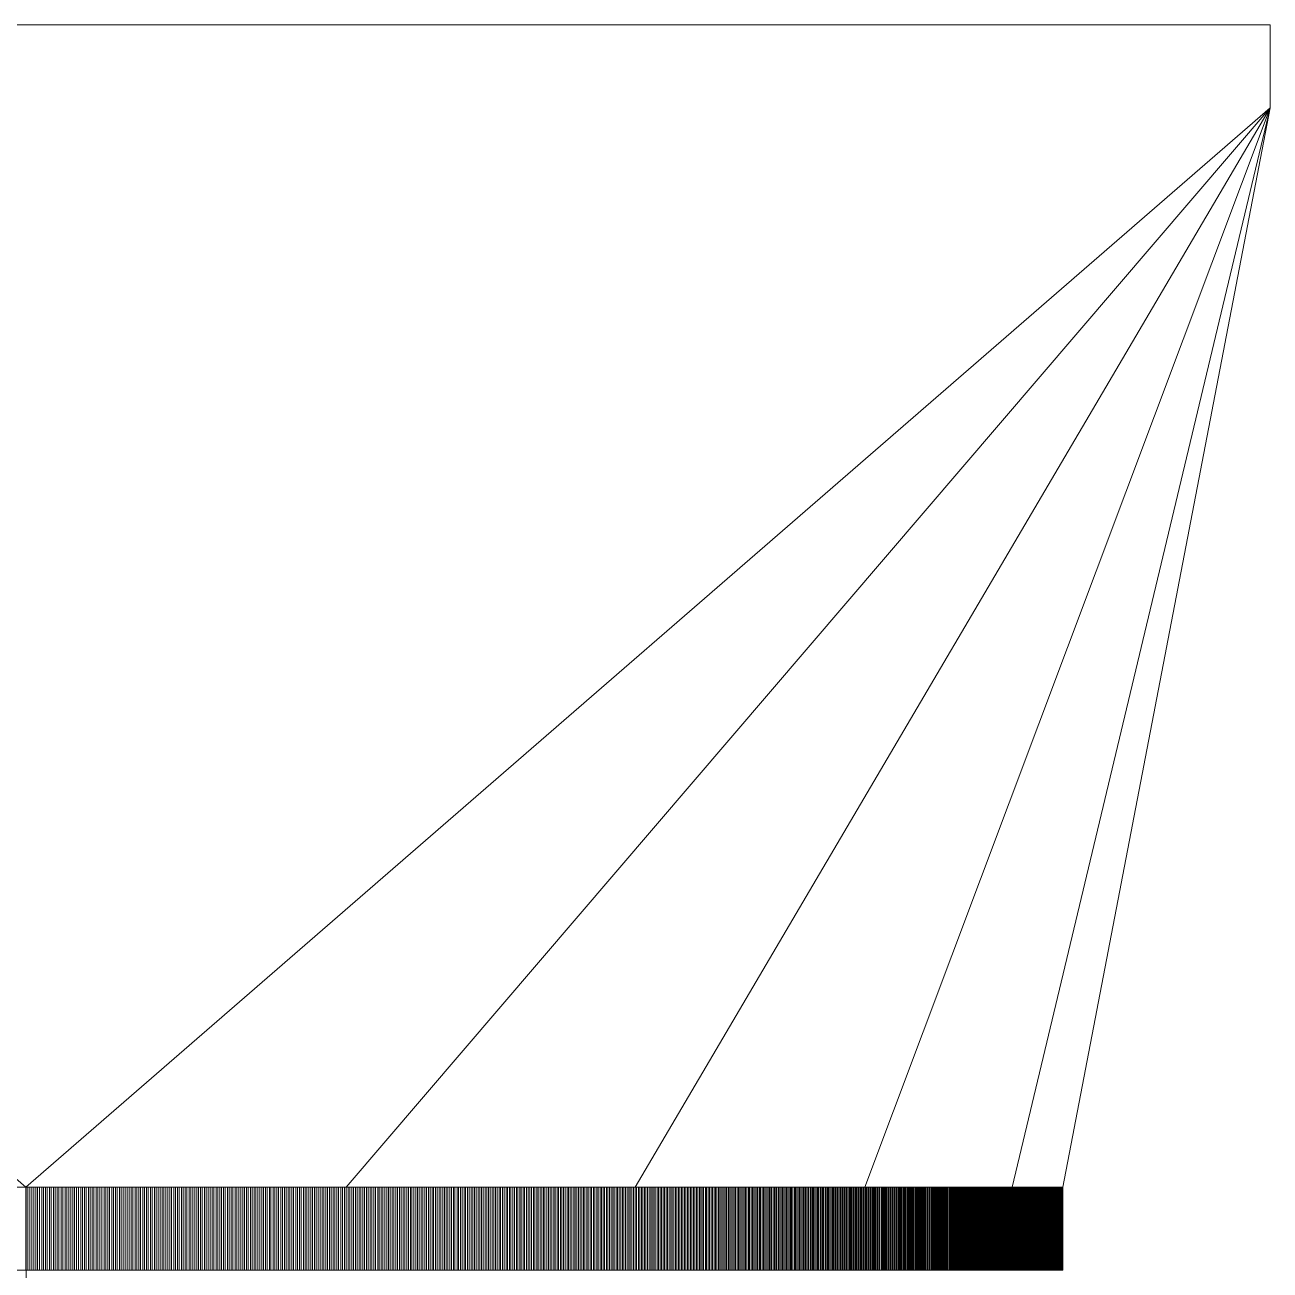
# Model space of a CAD drawing. Extents: x -57174 to 10055, y -18330 to 89882.
# Drawn here: x -30836.3 to -30686.3, y 67690.1 to 67840.1 of the extents above; entities that cross this region are included whole.
import ezdxf

# ---------------------------------------------------------------- set-up
doc = ezdxf.new("R2010")
doc.units = 0
doc.header["$LTSCALE"] = 50
doc.header["$MEASUREMENT"] = 0
doc.layers.add('SUPPLY', color=6, linetype='CONTINUOUS')

msp = doc.modelspace()

# ---------------------------------------------------------------- linework, layer by layer
at = {"layer": 'SUPPLY', "lineweight": 0}
msp.add_line((-30836.13, 67138.53, 3003.85), (-30836.13, 67690.05, 3003.85), dxfattribs=at)
at = {"layer": 'SUPPLY', "lineweight": 0, "elevation": 3592.94, "flags": 128}
for points in [[(-30836.16, 67700.06), (-30986.04, 67830.05), (-30986.04, 67840.05), (-30686.26, 67840.05)], [(-30836.16, 67700.06), (-30686.26, 67830.05), (-30686.26, 67840.05)], [(-30711.25, 67700.06), (-30961.05, 67700.06), (-30986.04, 67830.05)], [(-30735.1, 67700.06), (-30686.26, 67830.05), (-30797.56, 67700.06)], [(-30717.35, 67700.06), (-30686.26, 67830.05), (-30762.74, 67700.06)], [(-30711.25, 67700.06), (-30686.26, 67830.05)], [(-30711.25, 67690.05), (-30961.05, 67690.05), (-30961.05, 67700.06)], [(-30836.16, 67700.06), (-30836.16, 67690.05)], [(-30836.13, 67700.06), (-30836.13, 67690.05)], [(-30835.92, 67700.06), (-30835.92, 67690.05)], [(-30835.67, 67700.06), (-30835.67, 67690.05)], [(-30835.46, 67700.06), (-30835.46, 67690.05)], [(-30835.2, 67700.06), (-30835.2, 67690.05)], [(-30834.97, 67700.06), (-30834.97, 67690.05)], [(-30834.74, 67700.06), (-30834.74, 67690.05)], [(-30834.52, 67700.06), (-30834.52, 67690.05)], [(-30834.25, 67700.06), (-30834.25, 67690.05)], [(-30834.04, 67700.06), (-30834.04, 67690.05)], [(-30833.79, 67700.06), (-30833.79, 67690.05)], [(-30833.59, 67700.06), (-30833.59, 67690.05)], [(-30833.32, 67700.06), (-30833.32, 67690.05)], [(-30833.1, 67700.06), (-30833.1, 67690.05)], [(-30832.85, 67700.06), (-30832.85, 67690.05)], [(-30832.64, 67700.06), (-30832.64, 67690.05)], [(-30832.37, 67700.06), (-30832.37, 67690.05)], [(-30832.17, 67700.06), (-30832.17, 67690.05)], [(-30831.92, 67700.06), (-30831.92, 67690.05)], [(-30831.71, 67700.06), (-30831.71, 67690.05)], [(-30831.43, 67700.06), (-30831.43, 67690.05)], [(-30831.22, 67700.06), (-30831.22, 67690.05)], [(-30830.97, 67700.06), (-30830.97, 67690.05)], [(-30830.76, 67700.06), (-30830.76, 67690.05)], [(-30830.5, 67700.06), (-30830.5, 67690.05)], [(-30830.29, 67700.06), (-30830.29, 67690.05)], [(-30830.04, 67700.06), (-30830.04, 67690.05)], [(-30829.83, 67700.06), (-30829.83, 67690.05)], [(-30829.55, 67700.06), (-30829.55, 67690.05)], [(-30829.34, 67700.06), (-30829.34, 67690.05)], [(-30829.09, 67700.06), (-30829.09, 67690.05)], [(-30828.89, 67700.06), (-30828.89, 67690.05)], [(-30828.62, 67700.06), (-30828.62, 67690.05)], [(-30828.41, 67700.06), (-30828.41, 67690.05)], [(-30828.16, 67700.06), (-30828.16, 67690.05)], [(-30827.96, 67700.06), (-30827.96, 67690.05)], [(-30827.69, 67700.06), (-30827.69, 67690.05)], [(-30827.47, 67700.06), (-30827.47, 67690.05)], [(-30827.23, 67700.06), (-30827.23, 67690.05)], [(-30827.01, 67700.06), (-30827.01, 67690.05)], [(-30826.74, 67700.06), (-30826.74, 67690.05)], [(-30826.54, 67700.06), (-30826.54, 67690.05)], [(-30826.29, 67700.06), (-30826.29, 67690.05)], [(-30826.08, 67700.06), (-30826.08, 67690.05)], [(-30825.81, 67700.06), (-30825.81, 67690.05)], [(-30825.61, 67700.06), (-30825.61, 67690.05)], [(-30825.35, 67700.06), (-30825.35, 67690.05)], [(-30825.15, 67700.06), (-30825.15, 67690.05)], [(-30824.88, 67700.06), (-30824.88, 67690.05)], [(-30824.66, 67700.06), (-30824.66, 67690.05)], [(-30824.42, 67700.06), (-30824.42, 67690.05)], [(-30824.2, 67700.06), (-30824.2, 67690.05)], [(-30823.94, 67700.06), (-30823.94, 67690.05)], [(-30823.73, 67700.06), (-30823.73, 67690.05)], [(-30823.48, 67700.06), (-30823.48, 67690.05)], [(-30823.27, 67700.06), (-30823.27, 67690.05)], [(-30823, 67700.06), (-30823, 67690.05)], [(-30822.8, 67700.06), (-30822.8, 67690.05)], [(-30822.55, 67700.06), (-30822.55, 67690.05)], [(-30822.34, 67700.06), (-30822.34, 67690.05)], [(-30822.07, 67700.06), (-30822.07, 67690.05)], [(-30821.87, 67700.06), (-30821.87, 67690.05)], [(-30821.62, 67700.06), (-30821.62, 67690.05)], [(-30821.41, 67700.06), (-30821.41, 67690.05)], [(-30821.14, 67700.06), (-30821.14, 67690.05)], [(-30820.94, 67700.06), (-30820.94, 67690.05)], [(-30820.68, 67700.06), (-30820.68, 67690.05)], [(-30820.48, 67700.06), (-30820.48, 67690.05)], [(-30820.21, 67700.06), (-30820.21, 67690.05)], [(-30819.99, 67700.06), (-30819.99, 67690.05)], [(-30819.75, 67700.06), (-30819.75, 67690.05)], [(-30819.55, 67700.06), (-30819.55, 67690.05)], [(-30819.28, 67700.06), (-30819.28, 67690.05)], [(-30819.06, 67700.06), (-30819.06, 67690.05)], [(-30818.82, 67700.06), (-30818.82, 67690.05)], [(-30818.62, 67700.06), (-30818.62, 67690.05)], [(-30818.35, 67700.06), (-30818.35, 67690.05)], [(-30818.14, 67700.06), (-30818.14, 67690.05)], [(-30817.89, 67700.06), (-30817.89, 67690.05)], [(-30817.68, 67700.06), (-30817.68, 67690.05)], [(-30817.42, 67700.06), (-30817.42, 67690.05)], [(-30817.21, 67700.06), (-30817.21, 67690.05)], [(-30816.96, 67700.06), (-30816.96, 67690.05)], [(-30816.75, 67700.06), (-30816.75, 67690.05)], [(-30816.49, 67700.06), (-30816.49, 67690.05)], [(-30816.28, 67700.06), (-30816.28, 67690.05)], [(-30816.03, 67700.06), (-30816.03, 67690.05)], [(-30815.82, 67700.06), (-30815.82, 67690.05)], [(-30815.56, 67700.06), (-30815.56, 67690.05)], [(-30815.35, 67700.06), (-30815.35, 67690.05)], [(-30815.11, 67700.06), (-30815.11, 67690.05)], [(-30814.91, 67700.06), (-30814.91, 67690.05)], [(-30814.64, 67700.06), (-30814.64, 67690.05)], [(-30814.43, 67700.06), (-30814.43, 67690.05)], [(-30814.18, 67700.06), (-30814.18, 67690.05)], [(-30813.97, 67700.06), (-30813.97, 67690.05)], [(-30813.71, 67700.06), (-30813.71, 67690.05)], [(-30813.5, 67700.06), (-30813.5, 67690.05)], [(-30813.25, 67700.06), (-30813.25, 67690.05)], [(-30813.04, 67700.06), (-30813.04, 67690.05)], [(-30812.79, 67700.06), (-30812.79, 67690.05)], [(-30812.59, 67700.06), (-30812.59, 67690.05)], [(-30812.33, 67700.06), (-30812.33, 67690.05)], [(-30812.13, 67700.06), (-30812.13, 67690.05)], [(-30811.86, 67700.06), (-30811.86, 67690.05)], [(-30811.65, 67700.06), (-30811.65, 67690.05)], [(-30811.42, 67700.06), (-30811.42, 67690.05)], [(-30811.21, 67700.06), (-30811.21, 67690.05)], [(-30810.95, 67700.06), (-30810.95, 67690.05)], [(-30810.74, 67700.06), (-30810.74, 67690.05)], [(-30810.49, 67700.06), (-30810.49, 67690.05)], [(-30810.28, 67700.06), (-30810.28, 67690.05)], [(-30810.03, 67700.06), (-30810.03, 67690.05)], [(-30809.82, 67700.06), (-30809.82, 67690.05)], [(-30809.57, 67700.06), (-30809.57, 67690.05)], [(-30809.36, 67700.06), (-30809.36, 67690.05)], [(-30809.11, 67700.06), (-30809.11, 67690.05)], [(-30808.91, 67700.06), (-30808.91, 67690.05)], [(-30808.65, 67700.06), (-30808.65, 67690.05)], [(-30808.45, 67700.06), (-30808.45, 67690.05)], [(-30808.2, 67700.06), (-30808.2, 67690.05)], [(-30807.99, 67700.06), (-30807.99, 67690.05)], [(-30807.74, 67700.06), (-30807.74, 67690.05)], [(-30807.53, 67700.06), (-30807.53, 67690.05)], [(-30807.28, 67700.06), (-30807.28, 67690.05)], [(-30807.07, 67700.06), (-30807.07, 67690.05)], [(-30806.82, 67700.06), (-30806.82, 67690.05)], [(-30806.63, 67700.06), (-30806.63, 67690.05)], [(-30806.36, 67700.06), (-30806.36, 67690.05)], [(-30806.16, 67700.06), (-30806.16, 67690.05)], [(-30805.92, 67700.06), (-30805.92, 67690.05)], [(-30805.71, 67700.06), (-30805.71, 67690.05)], [(-30805.45, 67700.06), (-30805.45, 67690.05)], [(-30805.24, 67700.06), (-30805.24, 67690.05)], [(-30805, 67700.06), (-30805, 67690.05)], [(-30804.8, 67700.06), (-30804.8, 67690.05)], [(-30804.55, 67700.06), (-30804.55, 67690.05)], [(-30804.34, 67700.06), (-30804.34, 67690.05)], [(-30804.1, 67700.06), (-30804.1, 67690.05)], [(-30803.9, 67700.06), (-30803.9, 67690.05)], [(-30803.63, 67700.06), (-30803.63, 67690.05)], [(-30803.42, 67700.06), (-30803.42, 67690.05)], [(-30803.19, 67700.06), (-30803.19, 67690.05)], [(-30802.98, 67700.06), (-30802.98, 67690.05)], [(-30802.73, 67700.06), (-30802.73, 67690.05)], [(-30802.52, 67700.06), (-30802.52, 67690.05)], [(-30802.29, 67700.06), (-30802.29, 67690.05)], [(-30802.08, 67700.06), (-30802.08, 67690.05)], [(-30801.83, 67700.06), (-30801.83, 67690.05)], [(-30801.62, 67700.06), (-30801.62, 67690.05)], [(-30801.38, 67700.06), (-30801.38, 67690.05)], [(-30801.18, 67700.06), (-30801.18, 67690.05)], [(-30800.93, 67700.06), (-30800.93, 67690.05)], [(-30800.72, 67700.06), (-30800.72, 67690.05)], [(-30800.48, 67700.06), (-30800.48, 67690.05)], [(-30800.28, 67700.06), (-30800.28, 67690.05)], [(-30800.02, 67700.06), (-30800.02, 67690.05)], [(-30799.82, 67700.06), (-30799.82, 67690.05)], [(-30799.58, 67700.06), (-30799.58, 67690.05)], [(-30799.37, 67700.06), (-30799.37, 67690.05)], [(-30799.12, 67700.06), (-30799.12, 67690.05)], [(-30798.92, 67700.06), (-30798.92, 67690.05)], [(-30798.68, 67700.06), (-30798.68, 67690.05)], [(-30798.49, 67700.06), (-30798.49, 67690.05)], [(-30798.22, 67700.06), (-30798.22, 67690.05)], [(-30798.03, 67700.06), (-30798.03, 67690.05)], [(-30797.79, 67700.06), (-30797.79, 67690.05)], [(-30797.59, 67700.06), (-30797.59, 67690.05)], [(-30797.33, 67700.06), (-30797.33, 67690.05)], [(-30797.13, 67700.06), (-30797.13, 67690.05)], [(-30796.89, 67700.06), (-30796.89, 67690.05)], [(-30796.7, 67700.06), (-30796.7, 67690.05)], [(-30796.45, 67700.06), (-30796.45, 67690.05)], [(-30796.24, 67700.06), (-30796.24, 67690.05)], [(-30796, 67700.06), (-30796, 67690.05)], [(-30795.81, 67700.06), (-30795.81, 67690.05)], [(-30795.55, 67700.06), (-30795.55, 67690.05)], [(-30795.35, 67700.06), (-30795.35, 67690.05)], [(-30795.12, 67700.06), (-30795.12, 67690.05)], [(-30794.93, 67700.06), (-30794.93, 67690.05)], [(-30794.66, 67700.06), (-30794.66, 67690.05)], [(-30794.47, 67700.06), (-30794.47, 67690.05)], [(-30794.23, 67700.06), (-30794.23, 67690.05)], [(-30794.04, 67700.06), (-30794.04, 67690.05)], [(-30793.77, 67700.06), (-30793.77, 67690.05)], [(-30793.58, 67700.06), (-30793.58, 67690.05)], [(-30793.34, 67700.06), (-30793.34, 67690.05)], [(-30793.15, 67700.06), (-30793.15, 67690.05)], [(-30792.9, 67700.06), (-30792.9, 67690.05)], [(-30792.69, 67700.06), (-30792.69, 67690.05)], [(-30792.47, 67700.06), (-30792.47, 67690.05)], [(-30792.27, 67700.06), (-30792.27, 67690.05)], [(-30792.01, 67700.06), (-30792.01, 67690.05)], [(-30791.82, 67700.06), (-30791.82, 67690.05)], [(-30791.59, 67700.06), (-30791.59, 67690.05)], [(-30791.39, 67700.06), (-30791.39, 67690.05)], [(-30791.14, 67700.06), (-30791.14, 67690.05)], [(-30790.95, 67700.06), (-30790.95, 67690.05)], [(-30790.71, 67700.06), (-30790.71, 67690.05)], [(-30790.52, 67700.06), (-30790.52, 67690.05)], [(-30790.27, 67700.06), (-30790.27, 67690.05)], [(-30790.06, 67700.06), (-30790.06, 67690.05)], [(-30789.84, 67700.06), (-30789.84, 67690.05)], [(-30789.64, 67700.06), (-30789.64, 67690.05)], [(-30789.4, 67700.06), (-30789.4, 67690.05)], [(-30789.19, 67700.06), (-30789.19, 67690.05)], [(-30788.97, 67700.06), (-30788.97, 67690.05)], [(-30788.78, 67700.06), (-30788.78, 67690.05)], [(-30788.53, 67700.06), (-30788.53, 67690.05)], [(-30788.33, 67700.06), (-30788.33, 67690.05)], [(-30788.1, 67700.06), (-30788.1, 67690.05)], [(-30787.91, 67700.06), (-30787.91, 67690.05)], [(-30787.65, 67700.06), (-30787.65, 67690.05)], [(-30787.46, 67700.06), (-30787.46, 67690.05)], [(-30787.23, 67700.06), (-30787.23, 67690.05)], [(-30787.03, 67700.06), (-30787.03, 67690.05)], [(-30786.8, 67700.06), (-30786.8, 67690.05)], [(-30786.61, 67700.06), (-30786.61, 67690.05)], [(-30786.37, 67700.06), (-30786.37, 67690.05)], [(-30786.18, 67700.06), (-30786.18, 67690.05)], [(-30785.93, 67700.06), (-30785.93, 67690.05)], [(-30785.73, 67700.06), (-30785.73, 67690.05)], [(-30785.51, 67700.06), (-30785.51, 67690.05)], [(-30785.32, 67700.06), (-30785.32, 67690.05)], [(-30785.07, 67700.06), (-30785.07, 67690.05)], [(-30784.88, 67700.06), (-30784.88, 67690.05)], [(-30784.65, 67700.06), (-30784.65, 67690.05)], [(-30784.46, 67700.06), (-30784.46, 67690.05)], [(-30784.21, 67700.06), (-30784.21, 67690.05)], [(-30784.02, 67700.06), (-30784.02, 67690.05)], [(-30783.8, 67700.06), (-30783.8, 67690.05)], [(-30783.61, 67700.06), (-30783.61, 67690.05)], [(-30783.37, 67700.06), (-30783.37, 67690.05)], [(-30783.18, 67700.06), (-30783.18, 67690.05)], [(-30782.94, 67700.06), (-30782.94, 67690.05)], [(-30782.76, 67700.06), (-30782.76, 67690.05)], [(-30782.51, 67700.06), (-30782.51, 67690.05)], [(-30782.32, 67700.06), (-30782.32, 67690.05)], [(-30782.1, 67700.06), (-30782.1, 67690.05)], [(-30781.91, 67700.06), (-30781.91, 67690.05)], [(-30781.67, 67700.06), (-30781.67, 67690.05)], [(-30781.48, 67700.06), (-30781.48, 67690.05)], [(-30781.26, 67700.06), (-30781.26, 67690.05)], [(-30781.06, 67700.06), (-30781.06, 67690.05)], [(-30780.83, 67700.06), (-30780.83, 67690.05)], [(-30780.64, 67700.06), (-30780.64, 67690.05)], [(-30780.41, 67700.06), (-30780.41, 67690.05)], [(-30780.22, 67700.06), (-30780.22, 67690.05)], [(-30779.98, 67700.06), (-30779.98, 67690.05)], [(-30779.79, 67700.06), (-30779.79, 67690.05)], [(-30779.57, 67700.06), (-30779.57, 67690.05)], [(-30779.38, 67700.06), (-30779.38, 67690.05)], [(-30779.14, 67700.06), (-30779.14, 67690.05)], [(-30778.97, 67700.06), (-30778.97, 67690.05)], [(-30778.74, 67700.06), (-30778.74, 67690.05)], [(-30778.55, 67700.06), (-30778.55, 67690.05)], [(-30778.31, 67700.06), (-30778.31, 67690.05)], [(-30778.12, 67700.06), (-30778.12, 67690.05)], [(-30777.9, 67700.06), (-30777.9, 67690.05)], [(-30777.72, 67700.06), (-30777.72, 67690.05)], [(-30777.49, 67700.06), (-30777.49, 67690.05)], [(-30777.3, 67700.06), (-30777.3, 67690.05)], [(-30777.07, 67700.06), (-30777.07, 67690.05)], [(-30776.9, 67700.06), (-30776.9, 67690.05)], [(-30776.66, 67700.06), (-30776.66, 67690.05)], [(-30776.47, 67700.06), (-30776.47, 67690.05)], [(-30776.25, 67700.06), (-30776.25, 67690.05)], [(-30776.07, 67700.06), (-30776.07, 67690.05)], [(-30775.83, 67700.06), (-30775.83, 67690.05)], [(-30775.64, 67700.06), (-30775.64, 67690.05)], [(-30775.43, 67700.06), (-30775.43, 67690.05)], [(-30775.24, 67700.06), (-30775.24, 67690.05)], [(-30775, 67700.06), (-30775, 67690.05)], [(-30774.83, 67700.06), (-30774.83, 67690.05)], [(-30774.61, 67700.06), (-30774.61, 67690.05)], [(-30774.43, 67700.06), (-30774.43, 67690.05)], [(-30774.19, 67700.06), (-30774.19, 67690.05)], [(-30774.01, 67700.06), (-30774.01, 67690.05)], [(-30773.79, 67700.06), (-30773.79, 67690.05)], [(-30773.62, 67700.06), (-30773.62, 67690.05)], [(-30773.38, 67700.06), (-30773.38, 67690.05)], [(-30773.2, 67700.06), (-30773.2, 67690.05)], [(-30772.98, 67700.06), (-30772.98, 67690.05)], [(-30772.8, 67700.06), (-30772.8, 67690.05)], [(-30772.57, 67700.06), (-30772.57, 67690.05)], [(-30772.39, 67700.06), (-30772.39, 67690.05)], [(-30772.17, 67700.06), (-30772.17, 67690.05)], [(-30771.99, 67700.06), (-30771.99, 67690.05)], [(-30771.75, 67700.06), (-30771.75, 67690.05)], [(-30771.58, 67700.06), (-30771.58, 67690.05)], [(-30771.37, 67700.06), (-30771.37, 67690.05)], [(-30771.19, 67700.06), (-30771.19, 67690.05)], [(-30770.96, 67700.06), (-30770.96, 67690.05)], [(-30770.78, 67700.06), (-30770.78, 67690.05)], [(-30770.57, 67700.06), (-30770.57, 67690.05)], [(-30770.38, 67700.06), (-30770.38, 67690.05)], [(-30770.16, 67700.06), (-30770.16, 67690.05)], [(-30769.98, 67700.06), (-30769.98, 67690.05)], [(-30769.77, 67700.06), (-30769.77, 67690.05)], [(-30769.6, 67700.06), (-30769.6, 67690.05)], [(-30769.36, 67700.06), (-30769.36, 67690.05)], [(-30769.18, 67700.06), (-30769.18, 67690.05)], [(-30768.97, 67700.06), (-30768.97, 67690.05)], [(-30768.8, 67700.06), (-30768.8, 67690.05)], [(-30768.58, 67700.06), (-30768.58, 67690.05)], [(-30768.4, 67700.06), (-30768.4, 67690.05)], [(-30768.18, 67700.06), (-30768.18, 67690.05)], [(-30768, 67700.06), (-30768, 67690.05)], [(-30767.78, 67700.06), (-30767.78, 67690.05)], [(-30767.6, 67700.06), (-30767.6, 67690.05)], [(-30767.39, 67700.06), (-30767.39, 67690.05)], [(-30767.22, 67700.06), (-30767.22, 67690.05)], [(-30766.99, 67700.06), (-30766.99, 67690.05)], [(-30766.82, 67700.06), (-30766.82, 67690.05)], [(-30766.61, 67700.06), (-30766.61, 67690.05)], [(-30766.43, 67700.06), (-30766.43, 67690.05)], [(-30766.21, 67700.06), (-30766.21, 67690.05)], [(-30766.05, 67700.06), (-30766.05, 67690.05)], [(-30765.84, 67700.06), (-30765.84, 67690.05)], [(-30765.66, 67700.06), (-30765.66, 67690.05)], [(-30765.44, 67700.06), (-30765.44, 67690.05)], [(-30765.27, 67700.06), (-30765.27, 67690.05)], [(-30765.06, 67700.06), (-30765.06, 67690.05)], [(-30764.9, 67700.06), (-30764.9, 67690.05)], [(-30764.67, 67700.06), (-30764.67, 67690.05)], [(-30764.5, 67700.06), (-30764.5, 67690.05)], [(-30764.29, 67700.06), (-30764.29, 67690.05)], [(-30764.11, 67700.06), (-30764.11, 67690.05)], [(-30763.91, 67700.06), (-30763.91, 67690.05)], [(-30763.73, 67700.06), (-30763.73, 67690.05)], [(-30763.52, 67700.06), (-30763.52, 67690.05)], [(-30763.36, 67700.06), (-30763.36, 67690.05)], [(-30763.14, 67700.06), (-30763.14, 67690.05)], [(-30762.96, 67700.06), (-30762.96, 67690.05)], [(-30762.77, 67700.06), (-30762.77, 67690.05)], [(-30762.59, 67700.06), (-30762.59, 67690.05)], [(-30762.37, 67700.06), (-30762.37, 67690.05)], [(-30762.21, 67700.06), (-30762.21, 67690.05)], [(-30762, 67700.06), (-30762, 67690.05)], [(-30761.84, 67700.06), (-30761.84, 67690.05)], [(-30761.62, 67700.06), (-30761.62, 67690.05)], [(-30761.45, 67700.06), (-30761.45, 67690.05)], [(-30761.25, 67700.06), (-30761.25, 67690.05)], [(-30761.08, 67700.06), (-30761.08, 67690.05)], [(-30760.86, 67700.06), (-30760.86, 67690.05)], [(-30760.7, 67700.06), (-30760.7, 67690.05)], [(-30760.51, 67700.06), (-30760.51, 67690.05)], [(-30760.33, 67700.06), (-30760.33, 67690.05)], [(-30760.12, 67700.06), (-30760.12, 67690.05)], [(-30759.96, 67700.06), (-30759.96, 67690.05)], [(-30759.75, 67700.06), (-30759.75, 67690.05)], [(-30759.59, 67700.06), (-30759.59, 67690.05)], [(-30759.38, 67700.06), (-30759.38, 67690.05)], [(-30759.21, 67700.06), (-30759.21, 67690.05)], [(-30759.01, 67700.06), (-30759.01, 67690.05)], [(-30758.85, 67700.06), (-30758.85, 67690.05)], [(-30758.64, 67700.06), (-30758.64, 67690.05)], [(-30758.47, 67700.06), (-30758.47, 67690.05)], [(-30758.28, 67700.06), (-30758.28, 67690.05)], [(-30758.11, 67700.06), (-30758.11, 67690.05)], [(-30757.91, 67700.06), (-30757.91, 67690.05)], [(-30757.74, 67700.06), (-30757.74, 67690.05)], [(-30757.55, 67700.06), (-30757.55, 67690.05)], [(-30757.39, 67700.06), (-30757.39, 67690.05)], [(-30757.18, 67700.06), (-30757.18, 67690.05)], [(-30757.02, 67700.06), (-30757.02, 67690.05)], [(-30756.81, 67700.06), (-30756.81, 67690.05)], [(-30756.65, 67700.06), (-30756.65, 67690.05)], [(-30756.44, 67700.06), (-30756.44, 67690.05)], [(-30756.28, 67700.06), (-30756.28, 67690.05)], [(-30756.1, 67700.06), (-30756.1, 67690.05)], [(-30755.94, 67700.06), (-30755.94, 67690.05)], [(-30755.73, 67700.06), (-30755.73, 67690.05)], [(-30755.57, 67700.06), (-30755.57, 67690.05)], [(-30755.38, 67700.06), (-30755.38, 67690.05)], [(-30755.22, 67700.06), (-30755.22, 67690.05)], [(-30755.01, 67700.06), (-30755.01, 67690.05)], [(-30754.85, 67700.06), (-30754.85, 67690.05)], [(-30754.67, 67700.06), (-30754.67, 67690.05)], [(-30754.51, 67700.06), (-30754.51, 67690.05)], [(-30754.3, 67700.06), (-30754.3, 67690.05)], [(-30754.14, 67700.06), (-30754.14, 67690.05)], [(-30753.96, 67700.06), (-30753.96, 67690.05)], [(-30753.8, 67700.06), (-30753.8, 67690.05)], [(-30753.59, 67700.06), (-30753.59, 67690.05)], [(-30753.43, 67700.06), (-30753.43, 67690.05)], [(-30753.25, 67700.06), (-30753.25, 67690.05)], [(-30753.09, 67700.06), (-30753.09, 67690.05)], [(-30752.9, 67700.06), (-30752.9, 67690.05)], [(-30752.73, 67700.06), (-30752.73, 67690.05)], [(-30752.54, 67700.06), (-30752.54, 67690.05)], [(-30752.39, 67700.06), (-30752.39, 67690.05)], [(-30752.19, 67700.06), (-30752.19, 67690.05)], [(-30752.04, 67700.06), (-30752.04, 67690.05)], [(-30751.85, 67700.06), (-30751.85, 67690.05)], [(-30751.7, 67700.06), (-30751.7, 67690.05)], [(-30751.51, 67700.06), (-30751.51, 67690.05)], [(-30751.34, 67700.06), (-30751.34, 67690.05)], [(-30751.17, 67700.06), (-30751.17, 67690.05)], [(-30751, 67700.06), (-30751, 67690.05)], [(-30750.81, 67700.06), (-30750.81, 67690.05)], [(-30750.66, 67700.06), (-30750.66, 67690.05)], [(-30750.47, 67700.06), (-30750.47, 67690.05)], [(-30750.32, 67700.06), (-30750.32, 67690.05)], [(-30750.13, 67700.06), (-30750.13, 67690.05)], [(-30749.97, 67700.06), (-30749.97, 67690.05)], [(-30749.79, 67700.06), (-30749.79, 67690.05)], [(-30749.64, 67700.06), (-30749.64, 67690.05)], [(-30749.45, 67700.06), (-30749.45, 67690.05)], [(-30749.31, 67700.06), (-30749.31, 67690.05)], [(-30749.11, 67700.06), (-30749.11, 67690.05)], [(-30748.97, 67700.06), (-30748.97, 67690.05)], [(-30748.77, 67700.06), (-30748.77, 67690.05)], [(-30748.63, 67700.06), (-30748.63, 67690.05)], [(-30748.45, 67700.06), (-30748.45, 67690.05)], [(-30748.3, 67700.06), (-30748.3, 67690.05)], [(-30748.11, 67700.06), (-30748.11, 67690.05)], [(-30747.96, 67700.06), (-30747.96, 67690.05)], [(-30747.78, 67700.06), (-30747.78, 67690.05)], [(-30747.64, 67700.06), (-30747.64, 67690.05)], [(-30747.44, 67700.06), (-30747.44, 67690.05)], [(-30747.3, 67700.06), (-30747.3, 67690.05)], [(-30747.12, 67700.06), (-30747.12, 67690.05)], [(-30746.97, 67700.06), (-30746.97, 67690.05)], [(-30746.78, 67700.06), (-30746.78, 67690.05)], [(-30746.63, 67700.06), (-30746.63, 67690.05)], [(-30746.47, 67700.06), (-30746.47, 67690.05)], [(-30746.32, 67700.06), (-30746.32, 67690.05)], [(-30746.13, 67700.06), (-30746.13, 67690.05)], [(-30745.98, 67700.06), (-30745.98, 67690.05)], [(-30745.82, 67700.06), (-30745.82, 67690.05)], [(-30745.67, 67700.06), (-30745.67, 67690.05)], [(-30745.48, 67700.06), (-30745.48, 67690.05)], [(-30745.34, 67700.06), (-30745.34, 67690.05)], [(-30745.17, 67700.06), (-30745.17, 67690.05)], [(-30745.02, 67700.06), (-30745.02, 67690.05)], [(-30744.84, 67700.06), (-30744.84, 67690.05)], [(-30744.69, 67700.06), (-30744.69, 67690.05)], [(-30744.53, 67700.06), (-30744.53, 67690.05)], [(-30744.38, 67700.06), (-30744.38, 67690.05)], [(-30744.21, 67700.06), (-30744.21, 67690.05)], [(-30744.06, 67700.06), (-30744.06, 67690.05)], [(-30743.9, 67700.06), (-30743.9, 67690.05)], [(-30743.75, 67700.06), (-30743.75, 67690.05)], [(-30743.57, 67700.06), (-30743.57, 67690.05)], [(-30743.42, 67700.06), (-30743.42, 67690.05)], [(-30743.26, 67700.06), (-30743.26, 67690.05)], [(-30743.11, 67700.06), (-30743.11, 67690.05)], [(-30742.94, 67700.06), (-30742.94, 67690.05)], [(-30742.8, 67700.06), (-30742.8, 67690.05)], [(-30742.64, 67700.06), (-30742.64, 67690.05)], [(-30742.49, 67700.06), (-30742.49, 67690.05)], [(-30742.31, 67700.06), (-30742.31, 67690.05)], [(-30742.18, 67700.06), (-30742.18, 67690.05)], [(-30742.02, 67700.06), (-30742.02, 67690.05)], [(-30741.87, 67700.06), (-30741.87, 67690.05)], [(-30741.69, 67700.06), (-30741.69, 67690.05)], [(-30741.56, 67700.06), (-30741.56, 67690.05)], [(-30741.4, 67700.06), (-30741.4, 67690.05)], [(-30741.27, 67700.06), (-30741.27, 67690.05)], [(-30741.09, 67700.06), (-30741.09, 67690.05)], [(-30740.96, 67700.06), (-30740.96, 67690.05)], [(-30740.79, 67700.06), (-30740.79, 67690.05)], [(-30740.66, 67700.06), (-30740.66, 67690.05)], [(-30740.48, 67700.06), (-30740.48, 67690.05)], [(-30740.35, 67700.06), (-30740.35, 67690.05)], [(-30740.19, 67700.06), (-30740.19, 67690.05)], [(-30740.05, 67700.06), (-30740.05, 67690.05)], [(-30739.88, 67700.06), (-30739.88, 67690.05)], [(-30739.74, 67700.06), (-30739.74, 67690.05)], [(-30739.58, 67700.06), (-30739.58, 67690.05)], [(-30739.45, 67700.06), (-30739.45, 67690.05)], [(-30739.29, 67700.06), (-30739.29, 67690.05)], [(-30739.15, 67700.06), (-30739.15, 67690.05)], [(-30738.99, 67700.06), (-30738.99, 67690.05)], [(-30738.86, 67700.06), (-30738.86, 67690.05)], [(-30738.69, 67700.06), (-30738.69, 67690.05)], [(-30738.56, 67700.06), (-30738.56, 67690.05)], [(-30738.41, 67700.06), (-30738.41, 67690.05)], [(-30738.28, 67700.06), (-30738.28, 67690.05)], [(-30738.1, 67700.06), (-30738.1, 67690.05)], [(-30737.98, 67700.06), (-30737.98, 67690.05)], [(-30737.82, 67700.06), (-30737.82, 67690.05)], [(-30737.69, 67700.06), (-30737.69, 67690.05)], [(-30737.53, 67700.06), (-30737.53, 67690.05)], [(-30737.39, 67700.06), (-30737.39, 67690.05)], [(-30737.25, 67700.06), (-30737.25, 67690.05)], [(-30737.11, 67700.06), (-30737.11, 67690.05)], [(-30736.95, 67700.06), (-30736.95, 67690.05)], [(-30736.83, 67700.06), (-30736.83, 67690.05)], [(-30736.68, 67700.06), (-30736.68, 67690.05)], [(-30736.55, 67700.06), (-30736.55, 67690.05)], [(-30736.39, 67700.06), (-30736.39, 67690.05)], [(-30736.26, 67700.06), (-30736.26, 67690.05)], [(-30736.11, 67700.06), (-30736.11, 67690.05)], [(-30735.99, 67700.06), (-30735.99, 67690.05)], [(-30735.83, 67700.06), (-30735.83, 67690.05)], [(-30735.69, 67700.06), (-30735.69, 67690.05)], [(-30735.55, 67700.06), (-30735.55, 67690.05)], [(-30735.43, 67700.06), (-30735.43, 67690.05)], [(-30735.27, 67700.06), (-30735.27, 67690.05)], [(-30735.15, 67700.06), (-30735.15, 67690.05)], [(-30735, 67700.06), (-30735, 67690.05)], [(-30734.88, 67700.06), (-30734.88, 67690.05)], [(-30734.72, 67700.06), (-30734.72, 67690.05)], [(-30734.6, 67700.06), (-30734.6, 67690.05)], [(-30734.45, 67700.06), (-30734.45, 67690.05)], [(-30734.33, 67700.06), (-30734.33, 67690.05)], [(-30734.17, 67700.06), (-30734.17, 67690.05)], [(-30734.05, 67700.06), (-30734.05, 67690.05)], [(-30733.91, 67700.06), (-30733.91, 67690.05)], [(-30733.79, 67700.06), (-30733.79, 67690.05)], [(-30733.64, 67700.06), (-30733.64, 67690.05)], [(-30733.51, 67700.06), (-30733.51, 67690.05)], [(-30733.37, 67700.06), (-30733.37, 67690.05)], [(-30733.26, 67700.06), (-30733.26, 67690.05)], [(-30733.09, 67700.06), (-30733.09, 67690.05)], [(-30732.97, 67700.06), (-30732.97, 67690.05)], [(-30732.84, 67700.06), (-30732.84, 67690.05)], [(-30732.72, 67700.06), (-30732.72, 67690.05)], [(-30732.58, 67700.06), (-30732.58, 67690.05)], [(-30732.46, 67700.06), (-30732.46, 67690.05)], [(-30732.31, 67700.06), (-30732.31, 67690.05)], [(-30732.19, 67700.06), (-30732.19, 67690.05)], [(-30732.04, 67700.06), (-30732.04, 67690.05)], [(-30731.94, 67700.06), (-30731.94, 67690.05)], [(-30731.79, 67700.06), (-30731.79, 67690.05)], [(-30731.67, 67700.06), (-30731.67, 67690.05)], [(-30731.53, 67700.06), (-30731.53, 67690.05)], [(-30731.42, 67700.06), (-30731.42, 67690.05)], [(-30731.28, 67700.06), (-30731.28, 67690.05)], [(-30731.17, 67700.06), (-30731.17, 67690.05)], [(-30731.02, 67700.06), (-30731.02, 67690.05)], [(-30730.91, 67700.06), (-30730.91, 67690.05)], [(-30730.77, 67700.06), (-30730.77, 67690.05)], [(-30730.67, 67700.06), (-30730.67, 67690.05)], [(-30730.52, 67700.06), (-30730.52, 67690.05)], [(-30730.4, 67700.06), (-30730.4, 67690.05)], [(-30730.27, 67700.06), (-30730.27, 67690.05)], [(-30730.17, 67700.06), (-30730.17, 67690.05)], [(-30730.02, 67700.06), (-30730.02, 67690.05)], [(-30729.92, 67700.06), (-30729.92, 67690.05)], [(-30729.78, 67700.06), (-30729.78, 67690.05)], [(-30729.66, 67700.06), (-30729.66, 67690.05)], [(-30729.53, 67700.06), (-30729.53, 67690.05)], [(-30729.41, 67700.06), (-30729.41, 67690.05)], [(-30729.3, 67700.06), (-30729.3, 67690.05)], [(-30729.18, 67700.06), (-30729.18, 67690.05)], [(-30729.04, 67700.06), (-30729.04, 67690.05)], [(-30728.94, 67700.06), (-30728.94, 67690.05)], [(-30728.81, 67700.06), (-30728.81, 67690.05)], [(-30728.7, 67700.06), (-30728.7, 67690.05)], [(-30728.56, 67700.06), (-30728.56, 67690.05)], [(-30728.45, 67700.06), (-30728.45, 67690.05)], [(-30728.33, 67700.06), (-30728.33, 67690.05)], [(-30728.22, 67700.06), (-30728.22, 67690.05)], [(-30728.08, 67700.06), (-30728.08, 67690.05)], [(-30727.98, 67700.06), (-30727.98, 67690.05)], [(-30727.86, 67700.06), (-30727.86, 67690.05)], [(-30727.76, 67700.06), (-30727.76, 67690.05)], [(-30727.63, 67700.06), (-30727.63, 67690.05)], [(-30727.52, 67700.06), (-30727.52, 67690.05)], [(-30727.39, 67700.06), (-30727.39, 67690.05)], [(-30727.29, 67700.06), (-30727.29, 67690.05)], [(-30727.15, 67700.06), (-30727.15, 67690.05)], [(-30727.05, 67700.06), (-30727.05, 67690.05)], [(-30726.93, 67700.06), (-30726.93, 67690.05)], [(-30726.83, 67700.06), (-30726.83, 67690.05)], [(-30726.71, 67700.06), (-30726.71, 67690.05)], [(-30726.61, 67700.06), (-30726.61, 67690.05)], [(-30726.49, 67700.06), (-30726.49, 67690.05)], [(-30726.38, 67700.06), (-30726.38, 67690.05)], [(-30726.25, 67700.06), (-30726.25, 67690.05)], [(-30726.15, 67700.06), (-30726.15, 67690.05)], [(-30726.03, 67700.06), (-30726.03, 67690.05)], [(-30725.94, 67700.06), (-30725.94, 67690.05)], [(-30725.81, 67700.06), (-30725.81, 67690.05)], [(-30725.7, 67700.06), (-30725.7, 67690.05)], [(-30725.6, 67700.06), (-30725.6, 67690.05)], [(-30725.5, 67700.06), (-30725.5, 67690.05)], [(-30725.38, 67700.06), (-30725.38, 67690.05)], [(-30725.28, 67700.06), (-30725.28, 67690.05)], [(-30725.16, 67700.06), (-30725.16, 67690.05)], [(-30725.07, 67700.06), (-30725.07, 67690.05)], [(-30724.94, 67700.06), (-30724.94, 67690.05)], [(-30724.85, 67700.06), (-30724.85, 67690.05)], [(-30724.73, 67700.06), (-30724.73, 67690.05)], [(-30724.64, 67700.06), (-30724.64, 67690.05)], [(-30724.52, 67700.06), (-30724.52, 67690.05)], [(-30724.42, 67700.06), (-30724.42, 67690.05)], [(-30724.31, 67700.06), (-30724.31, 67690.05)], [(-30724.21, 67700.06), (-30724.21, 67690.05)], [(-30724.09, 67700.06), (-30724.09, 67690.05)], [(-30724, 67700.06), (-30724, 67690.05)], [(-30723.9, 67700.06), (-30723.9, 67690.05)], [(-30723.8, 67700.06), (-30723.8, 67690.05)], [(-30723.69, 67700.06), (-30723.69, 67690.05)], [(-30723.59, 67700.06), (-30723.59, 67690.05)], [(-30723.49, 67700.06), (-30723.49, 67690.05)], [(-30723.4, 67700.06), (-30723.4, 67690.05)], [(-30723.28, 67700.06), (-30723.28, 67690.05)], [(-30723.19, 67700.06), (-30723.19, 67690.05)], [(-30723.09, 67700.06), (-30723.09, 67690.05)], [(-30723, 67700.06), (-30723, 67690.05)], [(-30722.88, 67700.06), (-30722.88, 67690.05)], [(-30722.79, 67700.06), (-30722.79, 67690.05)], [(-30722.69, 67700.06), (-30722.69, 67690.05)], [(-30722.6, 67700.06), (-30722.6, 67690.05)], [(-30722.48, 67700.06), (-30722.48, 67690.05)], [(-30722.41, 67700.06), (-30722.41, 67690.05)], [(-30722.31, 67700.06), (-30722.31, 67690.05)], [(-30722.22, 67700.06), (-30722.22, 67690.05)], [(-30722.1, 67700.06), (-30722.1, 67690.05)], [(-30722.02, 67700.06), (-30722.02, 67690.05)], [(-30721.92, 67700.06), (-30721.92, 67690.05)], [(-30721.83, 67700.06), (-30721.83, 67690.05)], [(-30721.73, 67700.06), (-30721.73, 67690.05)], [(-30721.64, 67700.06), (-30721.64, 67690.05)], [(-30721.54, 67700.06), (-30721.54, 67690.05)], [(-30721.46, 67700.06), (-30721.46, 67690.05)], [(-30721.34, 67700.06), (-30721.34, 67690.05)], [(-30721.27, 67700.06), (-30721.27, 67690.05)], [(-30721.17, 67700.06), (-30721.17, 67690.05)], [(-30721.09, 67700.06), (-30721.09, 67690.05)], [(-30720.99, 67700.06), (-30720.99, 67690.05)], [(-30720.9, 67700.06), (-30720.9, 67690.05)], [(-30720.81, 67700.06), (-30720.81, 67690.05)], [(-30720.72, 67700.06), (-30720.72, 67690.05)], [(-30720.62, 67700.06), (-30720.62, 67690.05)], [(-30720.55, 67700.06), (-30720.55, 67690.05)], [(-30720.44, 67700.06), (-30720.44, 67690.05)], [(-30720.37, 67700.06), (-30720.37, 67690.05)], [(-30720.27, 67700.06), (-30720.27, 67690.05)], [(-30720.19, 67700.06), (-30720.19, 67690.05)], [(-30720.1, 67700.06), (-30720.1, 67690.05)], [(-30720.01, 67700.06), (-30720.01, 67690.05)], [(-30719.93, 67700.06), (-30719.93, 67690.05)], [(-30719.85, 67700.06), (-30719.85, 67690.05)], [(-30719.75, 67700.06), (-30719.75, 67690.05)], [(-30719.67, 67700.06), (-30719.67, 67690.05)], [(-30719.59, 67700.06), (-30719.59, 67690.05)], [(-30719.51, 67700.06), (-30719.51, 67690.05)], [(-30719.42, 67700.06), (-30719.42, 67690.05)], [(-30719.33, 67700.06), (-30719.33, 67690.05)], [(-30719.25, 67700.06), (-30719.25, 67690.05)], [(-30719.17, 67700.06), (-30719.17, 67690.05)], [(-30719.08, 67700.06), (-30719.08, 67690.05)], [(-30719.01, 67700.06), (-30719.01, 67690.05)], [(-30718.92, 67700.06), (-30718.92, 67690.05)], [(-30718.85, 67700.06), (-30718.85, 67690.05)], [(-30718.76, 67700.06), (-30718.76, 67690.05)], [(-30718.68, 67700.06), (-30718.68, 67690.05)], [(-30718.6, 67700.06), (-30718.6, 67690.05)], [(-30718.52, 67700.06), (-30718.52, 67690.05)], [(-30718.45, 67700.06), (-30718.45, 67690.05)], [(-30718.37, 67700.06), (-30718.37, 67690.05)], [(-30718.29, 67700.06), (-30718.29, 67690.05)], [(-30718.21, 67700.06), (-30718.21, 67690.05)], [(-30718.14, 67700.06), (-30718.14, 67690.05)], [(-30718.06, 67700.06), (-30718.06, 67690.05)], [(-30717.97, 67700.06), (-30717.97, 67690.05)], [(-30717.92, 67700.06), (-30717.92, 67690.05)], [(-30717.83, 67700.06), (-30717.83, 67690.05)], [(-30717.77, 67700.06), (-30717.77, 67690.05)], [(-30717.68, 67700.06), (-30717.68, 67690.05)], [(-30717.61, 67700.06), (-30717.61, 67690.05)], [(-30717.53, 67700.06), (-30717.53, 67690.05)], [(-30717.47, 67700.06), (-30717.47, 67690.05)], [(-30717.38, 67700.06), (-30717.38, 67690.05)], [(-30717.31, 67700.06), (-30717.31, 67690.05)], [(-30717.24, 67700.06), (-30717.24, 67690.05)], [(-30717.18, 67700.06), (-30717.18, 67690.05)], [(-30717.09, 67700.06), (-30717.09, 67690.05)], [(-30717.03, 67700.06), (-30717.03, 67690.05)], [(-30716.96, 67700.06), (-30716.96, 67690.05)], [(-30716.9, 67700.06), (-30716.9, 67690.05)], [(-30716.81, 67700.06), (-30716.81, 67690.05)], [(-30716.75, 67700.06), (-30716.75, 67690.05)], [(-30716.67, 67700.06), (-30716.67, 67690.05)], [(-30716.62, 67700.06), (-30716.62, 67690.05)], [(-30716.54, 67700.06), (-30716.54, 67690.05)], [(-30716.48, 67700.06), (-30716.48, 67690.05)], [(-30716.41, 67700.06), (-30716.41, 67690.05)], [(-30716.35, 67700.06), (-30716.35, 67690.05)], [(-30716.28, 67700.06), (-30716.28, 67690.05)], [(-30716.22, 67700.06), (-30716.22, 67690.05)], [(-30716.14, 67700.06), (-30716.14, 67690.05)], [(-30716.08, 67700.06), (-30716.08, 67690.05)], [(-30716.01, 67700.06), (-30716.01, 67690.05)], [(-30715.95, 67700.06), (-30715.95, 67690.05)], [(-30715.89, 67700.06), (-30715.89, 67690.05)], [(-30715.83, 67700.06), (-30715.83, 67690.05)], [(-30715.76, 67700.06), (-30715.76, 67690.05)], [(-30715.7, 67700.06), (-30715.7, 67690.05)], [(-30715.64, 67700.06), (-30715.64, 67690.05)], [(-30715.58, 67700.06), (-30715.58, 67690.05)], [(-30715.51, 67700.06), (-30715.51, 67690.05)], [(-30715.46, 67700.06), (-30715.46, 67690.05)], [(-30715.39, 67700.06), (-30715.39, 67690.05)], [(-30715.34, 67700.06), (-30715.34, 67690.05)], [(-30715.27, 67700.06), (-30715.27, 67690.05)], [(-30715.21, 67700.06), (-30715.21, 67690.05)], [(-30715.15, 67700.06), (-30715.15, 67690.05)], [(-30715.11, 67700.06), (-30715.11, 67690.05)], [(-30715.03, 67700.06), (-30715.03, 67690.05)], [(-30714.99, 67700.06), (-30714.99, 67690.05)], [(-30714.93, 67700.06), (-30714.93, 67690.05)], [(-30714.87, 67700.06), (-30714.87, 67690.05)], [(-30714.81, 67700.06), (-30714.81, 67690.05)], [(-30714.77, 67700.06), (-30714.77, 67690.05)], [(-30714.71, 67700.06), (-30714.71, 67690.05)], [(-30714.65, 67700.06), (-30714.65, 67690.05)], [(-30714.59, 67700.06), (-30714.59, 67690.05)], [(-30714.55, 67700.06), (-30714.55, 67690.05)], [(-30714.49, 67700.06), (-30714.49, 67690.05)], [(-30714.44, 67700.06), (-30714.44, 67690.05)], [(-30714.38, 67700.06), (-30714.38, 67690.05)], [(-30714.34, 67700.06), (-30714.34, 67690.05)], [(-30714.28, 67700.06), (-30714.28, 67690.05)], [(-30714.24, 67700.06), (-30714.24, 67690.05)], [(-30714.18, 67700.06), (-30714.18, 67690.05)], [(-30714.13, 67700.06), (-30714.13, 67690.05)], [(-30714.07, 67700.06), (-30714.07, 67690.05)], [(-30714.03, 67700.06), (-30714.03, 67690.05)], [(-30713.97, 67700.06), (-30713.97, 67690.05)], [(-30713.93, 67700.06), (-30713.93, 67690.05)], [(-30713.88, 67700.06), (-30713.88, 67690.05)], [(-30713.84, 67700.06), (-30713.84, 67690.05)], [(-30713.78, 67700.06), (-30713.78, 67690.05)], [(-30713.75, 67700.06), (-30713.75, 67690.05)], [(-30713.69, 67700.06), (-30713.69, 67690.05)], [(-30713.64, 67700.06), (-30713.64, 67690.05)], [(-30713.6, 67700.06), (-30713.6, 67690.05)], [(-30713.56, 67700.06), (-30713.56, 67690.05)], [(-30713.51, 67700.06), (-30713.51, 67690.05)], [(-30713.47, 67700.06), (-30713.47, 67690.05)], [(-30713.42, 67700.06), (-30713.42, 67690.05)], [(-30713.38, 67700.06), (-30713.38, 67690.05)], [(-30713.33, 67700.06), (-30713.33, 67690.05)], [(-30713.31, 67700.06), (-30713.31, 67690.05)], [(-30713.25, 67700.06), (-30713.25, 67690.05)], [(-30713.22, 67700.06), (-30713.22, 67690.05)], [(-30713.17, 67700.06), (-30713.17, 67690.05)], [(-30713.13, 67700.06), (-30713.13, 67690.05)], [(-30713.08, 67700.06), (-30713.08, 67690.05)], [(-30713.05, 67700.06), (-30713.05, 67690.05)], [(-30713.01, 67700.06), (-30713.01, 67690.05)], [(-30712.98, 67700.06), (-30712.98, 67690.05)], [(-30712.94, 67700.06), (-30712.94, 67690.05)], [(-30712.89, 67700.06), (-30712.89, 67690.05)], [(-30712.85, 67700.06), (-30712.85, 67690.05)], [(-30712.82, 67700.06), (-30712.82, 67690.05)], [(-30712.77, 67700.06), (-30712.77, 67690.05)], [(-30712.74, 67700.06), (-30712.74, 67690.05)], [(-30712.71, 67700.06), (-30712.71, 67690.05)], [(-30712.67, 67700.06), (-30712.67, 67690.05)], [(-30712.64, 67700.06), (-30712.64, 67690.05)], [(-30712.61, 67700.06), (-30712.61, 67690.05)], [(-30712.57, 67700.06), (-30712.57, 67690.05)], [(-30712.54, 67700.06), (-30712.54, 67690.05)], [(-30712.49, 67700.06), (-30712.49, 67690.05)], [(-30712.46, 67700.06), (-30712.46, 67690.05)], [(-30712.43, 67700.06), (-30712.43, 67690.05)], [(-30712.4, 67700.06), (-30712.4, 67690.05)], [(-30712.37, 67700.06), (-30712.37, 67690.05)], [(-30712.34, 67700.06), (-30712.34, 67690.05)], [(-30712.31, 67700.06), (-30712.31, 67690.05)], [(-30712.29, 67700.06), (-30712.29, 67690.05)], [(-30712.24, 67700.06), (-30712.24, 67690.05)], [(-30712.23, 67700.06), (-30712.23, 67690.05)], [(-30712.2, 67700.06), (-30712.2, 67690.05)], [(-30712.17, 67700.06), (-30712.17, 67690.05)], [(-30712.14, 67700.06), (-30712.14, 67690.05)], [(-30712.11, 67700.06), (-30712.11, 67690.05)], [(-30712.08, 67700.06), (-30712.08, 67690.05)], [(-30712.05, 67700.06), (-30712.05, 67690.05)], [(-30712.02, 67700.06), (-30712.02, 67690.05)], [(-30712, 67700.06), (-30712, 67690.05)], [(-30711.97, 67700.06), (-30711.97, 67690.05)], [(-30711.95, 67700.06), (-30711.95, 67690.05)], [(-30711.92, 67700.06), (-30711.92, 67690.05)], [(-30711.9, 67700.06), (-30711.9, 67690.05)], [(-30711.87, 67700.06), (-30711.87, 67690.05)], [(-30711.86, 67700.06), (-30711.86, 67690.05)], [(-30711.83, 67700.06), (-30711.83, 67690.05)], [(-30711.81, 67700.06), (-30711.81, 67690.05)], [(-30711.78, 67700.06), (-30711.78, 67690.05)], [(-30711.77, 67700.06), (-30711.77, 67690.05)], [(-30711.74, 67700.06), (-30711.74, 67690.05)], [(-30711.72, 67700.06), (-30711.72, 67690.05)], [(-30711.69, 67700.06), (-30711.69, 67690.05)], [(-30711.68, 67700.06), (-30711.68, 67690.05)], [(-30711.66, 67700.06), (-30711.66, 67690.05)], [(-30711.65, 67700.06), (-30711.65, 67690.05)], [(-30711.62, 67700.06), (-30711.62, 67690.05)], [(-30711.61, 67700.06), (-30711.61, 67690.05)], [(-30711.59, 67700.06), (-30711.59, 67690.05)], [(-30711.58, 67700.06), (-30711.58, 67690.05)], [(-30711.56, 67700.06), (-30711.56, 67690.05)], [(-30711.55, 67700.06), (-30711.55, 67690.05)], [(-30711.52, 67700.06), (-30711.52, 67690.05)], [(-30711.5, 67700.06), (-30711.5, 67690.05)], [(-30711.49, 67700.06), (-30711.49, 67690.05)], [(-30711.47, 67700.06), (-30711.47, 67690.05)], [(-30711.46, 67700.06), (-30711.46, 67690.05)], [(-30711.44, 67700.06), (-30711.44, 67690.05)], [(-30711.43, 67700.06), (-30711.43, 67690.05)], [(-30711.41, 67700.06), (-30711.41, 67690.05)], [(-30711.4, 67700.06), (-30711.4, 67690.05)], [(-30711.38, 67700.06), (-30711.38, 67690.05)], [(-30711.37, 67700.06), (-30711.37, 67690.05)], [(-30711.35, 67700.06), (-30711.35, 67690.05)], [(-30711.34, 67700.06), (-30711.34, 67690.05)], [(-30711.32, 67700.06), (-30711.32, 67690.05)], [(-30711.31, 67700.06), (-30711.31, 67690.05)], [(-30711.3, 67700.06), (-30711.3, 67690.05)], [(-30711.28, 67700.06), (-30711.28, 67690.05)], [(-30711.27, 67700.06), (-30711.27, 67690.05)], [(-30711.25, 67700.06), (-30711.25, 67690.05)]]:
    msp.add_lwpolyline(points, dxfattribs=at)

doc.saveas('drawing.dxf')
